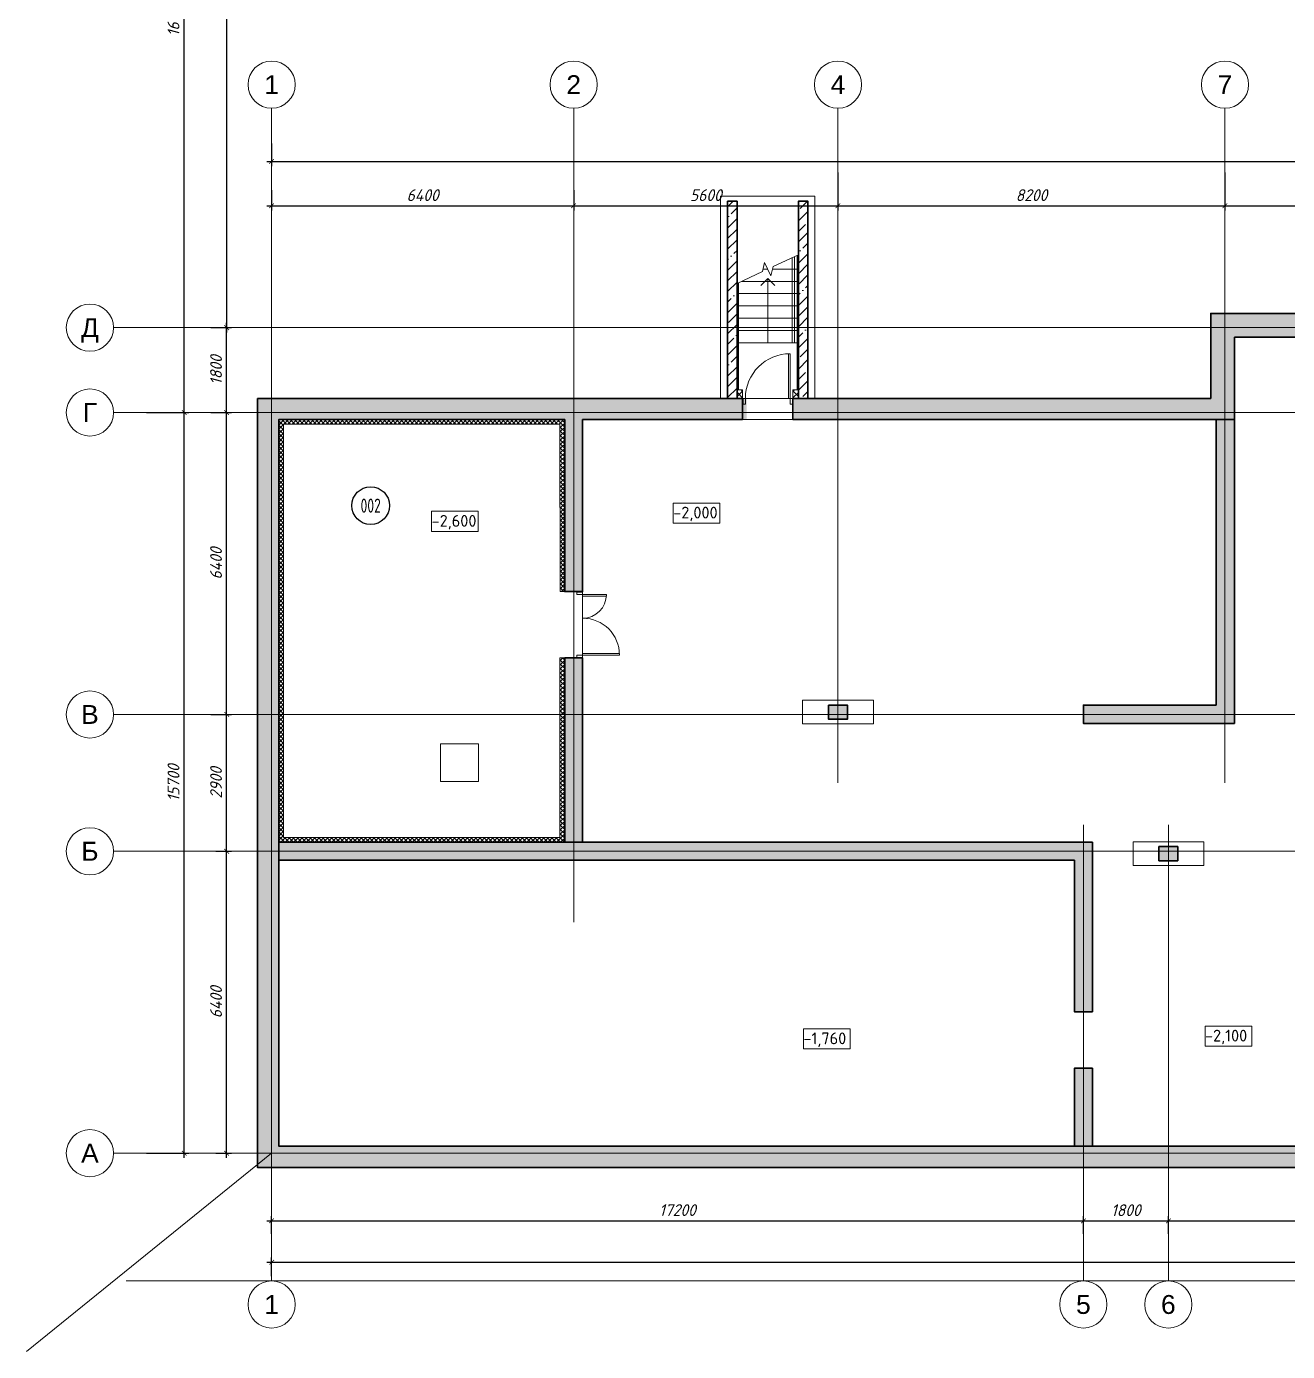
# Model space of a CAD drawing. Header units: millimetres. Extents: x 0 to 168960, y -92093 to 443706.
# Drawn here: x 0 to 26718, y 0 to 28086 of the extents above; entities that cross this region are included whole.
import ezdxf
from ezdxf.enums import TextEntityAlignment as Align

# ---------------------------------------------------------------- set-up
doc = ezdxf.new("R2010")
doc.units = ezdxf.units.MM
for name, pattern in [('АР$0$01 Штриховая _2 мм_', [3, 2, -1]), ('АР$0$HIDDEN', [0.375, 0.25, -0.125]), ('АР$0$осевая', [50.8, 31.75, -6.35, 6.35, -6.35])]:
    doc.linetypes.add(name, pattern=pattern)
for name, color, linetype, lineweight in [('_0', 7, 'Continuous', 15), ('АР$0$АР_Двери', 8, 'Continuous', 9), ('АР$0$АР_Номер помещения', 7, 'Continuous', 25), ('АР$0$Основная ГКЛ', 8, 'Continuous', 9)]:
    doc.layers.add(name, color=color, linetype=linetype, lineweight=lineweight)
doc.styles.add('АР$0$ISOCPEUR', font='isocpeur.ttf', dxfattribs={"height": 175})
doc.styles.add('АР$0$PDF ISOCPEUR', font='isocpeur.ttf')
doc.styles.add('АР$0$Standard', font='arial.ttf')
doc.styles.add('АР$0$Текст_М100', font='GOST_Common Italic.ttf', dxfattribs={"height": 250})
doc.dimstyles.new('АР$0$Размеры_М100', dxfattribs={"dimtxt": 250, "dimasz": 100, "dimexe": 100, "dimexo": 100, "dimgap": 100, "dimtad": 1, "dimrnd": 5, "dimtxsty": 'АР$0$Текст_М100', "dimblk": 'АР$0$_ArchTick', "dimcen": 250, "dimdle": 100, "dimadec": 0, "dimazin": 2, "dimtfac": 1, "dimtmove": 1, "dimatfit": 3, "dimfxl": 1, "dimarcsym": 0})

# ---------------------------------------------------------------- blocks, each defined once
blk = doc.blocks.new('*U600')
at = {"layer": 'АР$0$АР_Двери'}
for points in [[(-997, 0), (-1047, 0), (-1047, 120), (-997, 120)], [(-50, -947), (-85, -947), (-85, 0), (-50, 0)], [(-50, 0), (0, 0), (0, 120), (-50, 120)]]:
    blk.add_lwpolyline(points, close=True, dxfattribs=at)
blk.add_arc((-50, 0), 947, 180, 270, dxfattribs=at)
at = {"layer": 'АР$0$Основная ГКЛ', "linetype": 'АР$0$HIDDEN', "ltscale": 5}
for p, q in [((-1057, 120), (-1057, 0)), ((10, 0), (10, 120))]:
    blk.add_line(p, q, dxfattribs=at)
blk = doc.blocks.new('*U670')
at = {"layer": 'АР$0$АР_Номер помещения'}
blk.add_circle((-21029, 5308), 400, dxfattribs=at)
at = {"style": 'АР$0$ISOCPEUR', "width": 0.7, "flags": 1}
blk.add_attdef('КАТЕГОРИЯ', (-499, -2092), '', height=250, dxfattribs=at)
at = {"layer": 'АР$0$АР_Номер помещения', "style": 'АР$0$ISOCPEUR', "width": 0.7}
blk.add_attdef('НОМЕР_ПОМЕЩЕНИЯ', text='', height=300, dxfattribs=at).set_placement((-21029, 5308), align=Align.MIDDLE_CENTER)
blk = doc.blocks.new('АР$0$_ArchTick')
at = {"color": 0, "linetype": 'ByBlock', "const_width": 0.15}
blk.add_lwpolyline([(-0.5, -0.5), (0.5, 0.5)], dxfattribs=at)
blk = doc.blocks.new('*D669')
at = {"layer": '_0', "color": 0, "lineweight": -2, "ltscale": 100, "transparency": 16777216}
for p, q in [((5194, 2497), (5194, 2870)), ((22394, 2497), (22394, 2870)), ((5094, 2770), (22494, 2770))]:
    blk.add_line(p, q, dxfattribs=at)
at = {"layer": 'Defpoints', "color": 0, "ltscale": 100, "transparency": 16777216}
for p in [(22394, 2770), (5194, 2397), (22394, 2397)]:
    blk.add_point(p, dxfattribs=at)
at = {"layer": '_0', "color": 0, "lineweight": -2, "ltscale": 100, "transparency": 16777216, "xscale": 100, "yscale": 100, "zscale": 100, "rotation": 180}
blk.add_blockref('АР$0$_ArchTick', (5194, 2770), dxfattribs=at)
at = {"layer": '_0', "color": 0, "lineweight": -2, "ltscale": 100, "transparency": 16777216, "xscale": 100, "yscale": 100, "zscale": 100}
blk.add_blockref('АР$0$_ArchTick', (22394, 2770), dxfattribs=at)
at = {"layer": '_0', "color": 0, "ltscale": 100, "transparency": 16777216, "insert": (13794, 2997), "char_height": 250, "attachment_point": 5, "style": 'АР$0$Текст_М100'}
blk.add_mtext('17200', dxfattribs=at)
blk = doc.blocks.new('*D622')
at = {"layer": '_0', "color": 0, "lineweight": -2, "ltscale": 100, "transparency": 16777216}
for p, q in [((22394, 2497), (22394, 2870)), ((24194, 2497), (24194, 2870)), ((22294, 2770), (24294, 2770))]:
    blk.add_line(p, q, dxfattribs=at)
at = {"layer": 'Defpoints', "color": 0, "ltscale": 100, "transparency": 16777216}
for p in [(24194, 2770), (22394, 2397), (24194, 2397)]:
    blk.add_point(p, dxfattribs=at)
at = {"layer": '_0', "color": 0, "lineweight": -2, "ltscale": 100, "transparency": 16777216, "xscale": 100, "yscale": 100, "zscale": 100, "rotation": 180}
blk.add_blockref('АР$0$_ArchTick', (22394, 2770), dxfattribs=at)
at = {"layer": '_0', "color": 0, "lineweight": -2, "ltscale": 100, "transparency": 16777216, "xscale": 100, "yscale": 100, "zscale": 100}
blk.add_blockref('АР$0$_ArchTick', (24194, 2770), dxfattribs=at)
at = {"layer": '_0', "color": 0, "ltscale": 100, "transparency": 16777216, "insert": (23294, 2995), "char_height": 250, "attachment_point": 5, "style": 'АР$0$Текст_М100'}
blk.add_mtext('1800', dxfattribs=at)
blk = doc.blocks.new('*D623')
at = {"layer": '_0', "color": 0, "lineweight": -2, "ltscale": 100, "transparency": 16777216}
for p, q in [((24194, 2497), (24194, 2870)), ((30194, 2497), (30194, 2870)), ((24094, 2770), (30294, 2770))]:
    blk.add_line(p, q, dxfattribs=at)
at = {"layer": 'Defpoints', "color": 0, "ltscale": 100, "transparency": 16777216}
for p in [(30194, 2770), (24194, 2397), (30194, 2397)]:
    blk.add_point(p, dxfattribs=at)
at = {"layer": '_0', "color": 0, "lineweight": -2, "ltscale": 100, "transparency": 16777216, "xscale": 100, "yscale": 100, "zscale": 100, "rotation": 180}
blk.add_blockref('АР$0$_ArchTick', (24194, 2770), dxfattribs=at)
at = {"layer": '_0', "color": 0, "lineweight": -2, "ltscale": 100, "transparency": 16777216, "xscale": 100, "yscale": 100, "zscale": 100}
blk.add_blockref('АР$0$_ArchTick', (30194, 2770), dxfattribs=at)
at = {"layer": '_0', "color": 0, "ltscale": 100, "transparency": 16777216, "insert": (27194, 2995), "char_height": 250, "attachment_point": 5, "style": 'АР$0$Текст_М100'}
blk.add_mtext('6000', dxfattribs=at)
blk = doc.blocks.new('*D630')
at = {"layer": '_0', "color": 0, "lineweight": -2, "ltscale": 100, "transparency": 16777216}
for p, q in [((5194, 1597), (5194, 1993)), ((73194, 1597), (73194, 1993)), ((5094, 1893), (73294, 1893))]:
    blk.add_line(p, q, dxfattribs=at)
at = {"layer": 'Defpoints', "color": 0, "ltscale": 100, "transparency": 16777216}
for p in [(73194, 1893), (5194, 1497), (73194, 1497)]:
    blk.add_point(p, dxfattribs=at)
at = {"layer": '_0', "color": 0, "lineweight": -2, "ltscale": 100, "transparency": 16777216, "xscale": 100, "yscale": 100, "zscale": 100, "rotation": 180}
blk.add_blockref('АР$0$_ArchTick', (5194, 1893), dxfattribs=at)
at = {"layer": '_0', "color": 0, "lineweight": -2, "ltscale": 100, "transparency": 16777216, "xscale": 100, "yscale": 100, "zscale": 100}
blk.add_blockref('АР$0$_ArchTick', (73194, 1893), dxfattribs=at)
at = {"layer": '_0', "color": 0, "ltscale": 100, "transparency": 16777216, "insert": (39194, 2118), "char_height": 250, "attachment_point": 5, "style": 'АР$0$Текст_М100'}
blk.add_mtext('68000', dxfattribs=at)
blk = doc.blocks.new('*D631')
at = {"layer": '_0', "color": 0, "lineweight": -2, "ltscale": 100, "transparency": 16777216}
for p, q in [((3341, 4103), (3341, 20003)), ((2544, 19903), (3441, 19903)), ((2544, 4203), (3441, 4203))]:
    blk.add_line(p, q, dxfattribs=at)
at = {"layer": 'Defpoints', "color": 0, "ltscale": 100, "transparency": 16777216}
for p in [(2444, 19903), (3341, 19903), (2444, 4203)]:
    blk.add_point(p, dxfattribs=at)
at = {"layer": '_0', "color": 0, "lineweight": -2, "ltscale": 100, "transparency": 16777216, "xscale": 100, "yscale": 100, "zscale": 100}
for p, rotation in [((3341, 19903), 90), ((3341, 4203), 270)]:
    blk.add_blockref('АР$0$_ArchTick', p, dxfattribs=dict(at, rotation=rotation))
at = {"layer": '_0', "color": 0, "ltscale": 100, "transparency": 16777216, "insert": (3115, 12053), "char_height": 250, "attachment_point": 5, "rotation": 90, "style": 'АР$0$Текст_М100'}
blk.add_mtext('15700', dxfattribs=at)
blk = doc.blocks.new('*D632')
at = {"layer": '_0', "color": 0, "lineweight": -2, "ltscale": 100, "transparency": 16777216}
for p, q in [((4241, 4103), (4241, 10703)), ((4012, 10603), (4341, 10603)), ((4012, 4203), (4341, 4203))]:
    blk.add_line(p, q, dxfattribs=at)
at = {"layer": 'Defpoints', "color": 0, "ltscale": 100, "transparency": 16777216}
for p in [(3912, 10603), (4241, 10603), (3912, 4203)]:
    blk.add_point(p, dxfattribs=at)
at = {"layer": '_0', "color": 0, "lineweight": -2, "ltscale": 100, "transparency": 16777216, "xscale": 100, "yscale": 100, "zscale": 100}
for p, rotation in [((4241, 10603), 90), ((4241, 4203), 270)]:
    blk.add_blockref('АР$0$_ArchTick', p, dxfattribs=dict(at, rotation=rotation))
at = {"layer": '_0', "color": 0, "ltscale": 100, "transparency": 16777216, "insert": (4016, 7403), "char_height": 250, "attachment_point": 5, "rotation": 90, "style": 'АР$0$Текст_М100'}
blk.add_mtext('6400', dxfattribs=at)
blk = doc.blocks.new('*D633')
at = {"layer": '_0', "color": 0, "lineweight": -2, "ltscale": 100, "transparency": 16777216}
for p, q in [((3903, 13503), (4341, 13503)), ((4241, 10503), (4241, 13603)), ((4012, 10603), (4341, 10603))]:
    blk.add_line(p, q, dxfattribs=at)
at = {"layer": 'Defpoints', "color": 0, "ltscale": 100, "transparency": 16777216}
for p in [(3803, 13503), (4241, 13503), (3912, 10603)]:
    blk.add_point(p, dxfattribs=at)
at = {"layer": '_0', "color": 0, "lineweight": -2, "ltscale": 100, "transparency": 16777216, "xscale": 100, "yscale": 100, "zscale": 100}
for p, rotation in [((4241, 13503), 90), ((4241, 10603), 270)]:
    blk.add_blockref('АР$0$_ArchTick', p, dxfattribs=dict(at, rotation=rotation))
at = {"layer": '_0', "color": 0, "ltscale": 100, "transparency": 16777216, "insert": (4016, 12053), "char_height": 250, "attachment_point": 5, "rotation": 90, "style": 'АР$0$Текст_М100'}
blk.add_mtext('2900', dxfattribs=at)
blk = doc.blocks.new('*D634')
at = {"layer": '_0', "color": 0, "lineweight": -2, "ltscale": 100, "transparency": 16777216}
for p, q in [((4241, 13403), (4241, 20003)), ((3903, 19903), (4341, 19903)), ((3903, 13503), (4341, 13503))]:
    blk.add_line(p, q, dxfattribs=at)
at = {"layer": 'Defpoints', "color": 0, "ltscale": 100, "transparency": 16777216}
for p in [(3803, 19903), (4241, 19903), (3803, 13503)]:
    blk.add_point(p, dxfattribs=at)
at = {"layer": '_0', "color": 0, "lineweight": -2, "ltscale": 100, "transparency": 16777216, "xscale": 100, "yscale": 100, "zscale": 100}
for p, rotation in [((4241, 19903), 90), ((4241, 13503), 270)]:
    blk.add_blockref('АР$0$_ArchTick', p, dxfattribs=dict(at, rotation=rotation))
at = {"layer": '_0', "color": 0, "ltscale": 100, "transparency": 16777216, "insert": (4016, 16703), "char_height": 250, "attachment_point": 5, "rotation": 90, "style": 'АР$0$Текст_М100'}
blk.add_mtext('6400', dxfattribs=at)
blk = doc.blocks.new('*D635')
at = {"layer": '_0', "color": 0, "lineweight": -2, "ltscale": 100, "transparency": 16777216}
for p, q in [((3903, 21703), (4341, 21703)), ((4241, 19803), (4241, 21803)), ((3903, 19903), (4341, 19903))]:
    blk.add_line(p, q, dxfattribs=at)
at = {"layer": 'Defpoints', "color": 0, "ltscale": 100, "transparency": 16777216}
for p in [(3803, 21703), (4241, 21703), (3803, 19903)]:
    blk.add_point(p, dxfattribs=at)
at = {"layer": '_0', "color": 0, "lineweight": -2, "ltscale": 100, "transparency": 16777216, "xscale": 100, "yscale": 100, "zscale": 100}
for p, rotation in [((4241, 21703), 90), ((4241, 19903), 270)]:
    blk.add_blockref('АР$0$_ArchTick', p, dxfattribs=dict(at, rotation=rotation))
at = {"layer": '_0', "color": 0, "ltscale": 100, "transparency": 16777216, "insert": (4016, 20803), "char_height": 250, "attachment_point": 5, "rotation": 90, "style": 'АР$0$Текст_М100'}
blk.add_mtext('1800', dxfattribs=at)
blk = doc.blocks.new('*D639')
at = {"layer": '_0', "color": 0, "lineweight": -2, "ltscale": 100, "transparency": 16777216}
for p, q in [((2544, 36653), (3441, 36653)), ((3341, 19803), (3341, 36753)), ((2544, 19903), (3441, 19903))]:
    blk.add_line(p, q, dxfattribs=at)
at = {"layer": 'Defpoints', "color": 0, "ltscale": 100, "transparency": 16777216}
for p in [(2444, 36653), (3341, 36653), (2444, 19903)]:
    blk.add_point(p, dxfattribs=at)
at = {"layer": '_0', "color": 0, "lineweight": -2, "ltscale": 100, "transparency": 16777216, "xscale": 100, "yscale": 100, "zscale": 100}
for p, rotation in [((3341, 36653), 90), ((3341, 19903), 270)]:
    blk.add_blockref('АР$0$_ArchTick', p, dxfattribs=dict(at, rotation=rotation))
at = {"layer": '_0', "color": 0, "ltscale": 100, "transparency": 16777216, "insert": (3115, 28278), "char_height": 250, "attachment_point": 5, "rotation": 90, "style": 'АР$0$Текст_М100'}
blk.add_mtext('16750', dxfattribs=at)
blk = doc.blocks.new('*D641')
at = {"layer": '_0', "color": 0, "lineweight": -2, "ltscale": 100, "transparency": 16777216}
for p, q in [((3822, 36653), (4341, 36653)), ((4241, 36753), (4241, 21603)), ((3903, 21703), (4341, 21703))]:
    blk.add_line(p, q, dxfattribs=at)
at = {"layer": 'Defpoints', "color": 0, "ltscale": 100, "transparency": 16777216}
for p in [(3722, 36653), (3803, 21703), (4241, 21703)]:
    blk.add_point(p, dxfattribs=at)
at = {"layer": '_0', "color": 0, "lineweight": -2, "ltscale": 100, "transparency": 16777216, "xscale": 100, "yscale": 100, "zscale": 100}
for p, rotation in [((4241, 36653), 90), ((4241, 21703), 270)]:
    blk.add_blockref('АР$0$_ArchTick', p, dxfattribs=dict(at, rotation=rotation))
at = {"layer": '_0', "color": 0, "ltscale": 100, "transparency": 16777216, "insert": (4016, 29178), "char_height": 250, "attachment_point": 5, "rotation": 90, "style": 'АР$0$Текст_М100'}
blk.add_mtext('14950', dxfattribs=at)
blk = doc.blocks.new('*D652')
at = {"layer": '_0', "color": 0, "lineweight": -2, "ltscale": 100, "transparency": 16777216}
for p, q in [((5194, 25609), (5194, 25125)), ((73194, 25609), (73194, 25125)), ((5094, 25225), (73294, 25225))]:
    blk.add_line(p, q, dxfattribs=at)
at = {"layer": 'Defpoints', "color": 0, "ltscale": 100, "transparency": 16777216}
for p in [(5194, 25709), (73194, 25709), (73194, 25225)]:
    blk.add_point(p, dxfattribs=at)
at = {"layer": '_0', "color": 0, "lineweight": -2, "ltscale": 100, "transparency": 16777216, "xscale": 100, "yscale": 100, "zscale": 100, "rotation": 180}
blk.add_blockref('АР$0$_ArchTick', (5194, 25225), dxfattribs=at)
at = {"layer": '_0', "color": 0, "lineweight": -2, "ltscale": 100, "transparency": 16777216, "xscale": 100, "yscale": 100, "zscale": 100}
blk.add_blockref('АР$0$_ArchTick', (73194, 25225), dxfattribs=at)
at = {"layer": '_0', "color": 0, "ltscale": 100, "transparency": 16777216, "insert": (39194, 25450), "char_height": 250, "attachment_point": 5, "style": 'АР$0$Текст_М100'}
blk.add_mtext('68000', dxfattribs=at)
blk = doc.blocks.new('*D653')
at = {"layer": '_0', "color": 0, "lineweight": -2, "ltscale": 100, "transparency": 16777216}
for p, q in [((5194, 24616), (5194, 24186)), ((11594, 24616), (11594, 24186)), ((5094, 24286), (11694, 24286))]:
    blk.add_line(p, q, dxfattribs=at)
at = {"layer": 'Defpoints', "color": 0, "ltscale": 100, "transparency": 16777216}
for p in [(5194, 24716), (11594, 24716), (11594, 24286)]:
    blk.add_point(p, dxfattribs=at)
at = {"layer": '_0', "color": 0, "lineweight": -2, "ltscale": 100, "transparency": 16777216, "xscale": 100, "yscale": 100, "zscale": 100, "rotation": 180}
blk.add_blockref('АР$0$_ArchTick', (5194, 24286), dxfattribs=at)
at = {"layer": '_0', "color": 0, "lineweight": -2, "ltscale": 100, "transparency": 16777216, "xscale": 100, "yscale": 100, "zscale": 100}
blk.add_blockref('АР$0$_ArchTick', (11594, 24286), dxfattribs=at)
at = {"layer": '_0', "color": 0, "ltscale": 100, "transparency": 16777216, "insert": (8394, 24511), "char_height": 250, "attachment_point": 5, "style": 'АР$0$Текст_М100'}
blk.add_mtext('6400', dxfattribs=at)
blk = doc.blocks.new('*D654')
at = {"layer": '_0', "color": 0, "lineweight": -2, "ltscale": 100, "transparency": 16777216}
for p, q in [((17194, 24993), (17194, 24186)), ((11594, 24616), (11594, 24186)), ((11494, 24286), (17294, 24286))]:
    blk.add_line(p, q, dxfattribs=at)
at = {"layer": 'Defpoints', "color": 0, "ltscale": 100, "transparency": 16777216}
for p in [(17194, 25093), (11594, 24716), (17194, 24286)]:
    blk.add_point(p, dxfattribs=at)
at = {"layer": '_0', "color": 0, "lineweight": -2, "ltscale": 100, "transparency": 16777216, "xscale": 100, "yscale": 100, "zscale": 100, "rotation": 180}
blk.add_blockref('АР$0$_ArchTick', (11594, 24286), dxfattribs=at)
at = {"layer": '_0', "color": 0, "lineweight": -2, "ltscale": 100, "transparency": 16777216, "xscale": 100, "yscale": 100, "zscale": 100}
blk.add_blockref('АР$0$_ArchTick', (17194, 24286), dxfattribs=at)
at = {"layer": '_0', "color": 0, "ltscale": 100, "transparency": 16777216, "insert": (14394, 24511), "char_height": 250, "attachment_point": 5, "style": 'АР$0$Текст_М100'}
blk.add_mtext('5600', dxfattribs=at)
blk = doc.blocks.new('*D655')
at = {"layer": '_0', "color": 0, "lineweight": -2, "ltscale": 100, "transparency": 16777216}
for p, q in [((17194, 24993), (17194, 24186)), ((25394, 24993), (25394, 24186)), ((17094, 24286), (25494, 24286))]:
    blk.add_line(p, q, dxfattribs=at)
at = {"layer": 'Defpoints', "color": 0, "ltscale": 100, "transparency": 16777216}
for p in [(17194, 25093), (25394, 25093), (25394, 24286)]:
    blk.add_point(p, dxfattribs=at)
at = {"layer": '_0', "color": 0, "lineweight": -2, "ltscale": 100, "transparency": 16777216, "xscale": 100, "yscale": 100, "zscale": 100, "rotation": 180}
blk.add_blockref('АР$0$_ArchTick', (17194, 24286), dxfattribs=at)
at = {"layer": '_0', "color": 0, "lineweight": -2, "ltscale": 100, "transparency": 16777216, "xscale": 100, "yscale": 100, "zscale": 100}
blk.add_blockref('АР$0$_ArchTick', (25394, 24286), dxfattribs=at)
at = {"layer": '_0', "color": 0, "ltscale": 100, "transparency": 16777216, "insert": (21294, 24511), "char_height": 250, "attachment_point": 5, "style": 'АР$0$Текст_М100'}
blk.add_mtext('8200', dxfattribs=at)
blk = doc.blocks.new('*D656')
at = {"layer": '_0', "color": 0, "lineweight": -2, "ltscale": 100, "transparency": 16777216}
for p, q in [((25394, 24993), (25394, 24186)), ((29394, 24993), (29394, 24186)), ((25294, 24286), (29494, 24286))]:
    blk.add_line(p, q, dxfattribs=at)
at = {"layer": 'Defpoints', "color": 0, "ltscale": 100, "transparency": 16777216}
for p in [(25394, 25093), (29394, 25093), (29394, 24286)]:
    blk.add_point(p, dxfattribs=at)
at = {"layer": '_0', "color": 0, "lineweight": -2, "ltscale": 100, "transparency": 16777216, "xscale": 100, "yscale": 100, "zscale": 100, "rotation": 180}
blk.add_blockref('АР$0$_ArchTick', (25394, 24286), dxfattribs=at)
at = {"layer": '_0', "color": 0, "lineweight": -2, "ltscale": 100, "transparency": 16777216, "xscale": 100, "yscale": 100, "zscale": 100}
blk.add_blockref('АР$0$_ArchTick', (29394, 24286), dxfattribs=at)
at = {"layer": '_0', "color": 0, "ltscale": 100, "transparency": 16777216, "insert": (27394, 24511), "char_height": 250, "attachment_point": 5, "style": 'АР$0$Текст_М100'}
blk.add_mtext('4000', dxfattribs=at)
blk = doc.blocks.new('*U621')
at = {"layer": 'АР$0$АР_Двери'}
for points in [[(50, 0), (0, 0), (0, 120), (50, 120)], [(50, -504), (85, -504), (85, 0), (50, 0)], [(1334, -780), (1299, -780), (1299, 0), (1334, 0)], [(1334, 0), (1384, 0), (1384, 120), (1334, 120)]]:
    blk.add_lwpolyline(points, close=True, dxfattribs=at)
for centre, radius, start, end in [((50, 0), 504, 270, 0), ((1334, 0), 780, 180, 270)]:
    blk.add_arc(centre, radius, start, end, dxfattribs=at)
at = {"layer": 'АР$0$Основная ГКЛ', "ltscale": 5}
for p, q in [((-10, 0), (-10, 120)), ((1394, 0), (1394, 120))]:
    blk.add_line(p, q, dxfattribs=at)

msp = doc.modelspace()

# ---------------------------------------------------------------- hatches: boundary and pattern name
at = {"layer": '_0'}
h = msp.add_hatch(dxfattribs=at)
h.set_pattern_fill('ANSI35', color=256, scale=50)
h.set_pattern_definition([(45, (0, 88380.8), (-224.5064, 224.5064), []), (45, (224.5, 88380.8), (-224.5064, 224.5064), [396.875, -79.375, 0, -79.375])])
h.paths.add_polyline_path([(5193.71, 20203.426), (4893.71, 20203.426), (4893.71, 19903.426), (4893.71, 4703.426), (4893.71, 4203.426), (5193.71, 4203.426)])
h.paths.add_polyline_path([(5193.71, 4203.426), (4893.71, 4203.426), (4893.71, 3903.426), (5193.71, 3903.426)])
h.paths.add_polyline_path([(73493.71, 4203.426), (5193.71, 4203.426), (5193.71, 3903.426), (73493.71, 3903.426)])
h.paths.add_polyline_path([(22583.71, 6003.426), (22203.71, 6003.426), (22203.71, 4353.426), (22583.71, 4353.426)], flags=17)
h.paths.add_polyline_path([(22583.71, 10793.426), (22393.71, 10793.426), (5343.71, 10793.426), (5343.71, 10413.426), (22203.71, 10413.426), (22203.71, 7203.426), (22583.71, 7203.426)], flags=17)
h.paths.add_polyline_path([(11783.71, 14703.426), (11403.71, 14703.426), (11403.71, 10793.426), (11783.71, 10793.426)], flags=17)
h.paths.add_polyline_path([(56183.71, 6003.426), (55803.71, 6003.426), (55803.71, 4353.426), (56183.71, 4353.426)], flags=17)
h.paths.add_polyline_path([(56183.71, 10413.426), (57066.662, 10413.426), (57066.662, 10793.426), (55993.71, 10793.426), (55803.71, 10793.426), (55803.71, 10413.426), (55803.71, 6963.426), (56183.71, 6963.426)], flags=17)
h.paths.add_polyline_path([(71793.71, 10793.426), (58133.662, 10793.426), (58133.662, 10743.426), (58133.662, 10623.426), (58133.662, 10413.426), (71793.71, 10413.426)], flags=17)
h.paths.add_polyline_path([(66983.71, 14703.426), (66603.71, 14703.426), (66603.71, 10793.426), (66983.71, 10793.426)], flags=17)
h.paths.add_polyline_path([(73043.71, 10793.426), (72593.71, 10793.426), (72593.71, 10413.426), (73043.71, 10413.426)], flags=17)
h.paths.add_polyline_path([(66983.71, 19753.426), (66603.71, 19753.426), (66603.71, 16103.426), (66983.71, 16103.426)], flags=17)
h.paths.add_polyline_path([(70623.71, 20203.426), (69053.71, 20203.426), (53293.71, 20203.426), (53293.71, 22003.426), (52993.71, 22003.426), (48693.71, 22003.426), (48693.71, 20203.426), (42953.71, 20203.426), (42953.71, 23363.426), (42953.71, 23613.426), (42953.71, 24713.426), (42953.71, 24963.426), (41103.71, 24963.426), (40743.71, 24963.426), (40743.71, 23363.426), (41592.343, 23363.426), (41592.343, 23613.426), (41353.71, 23613.426), (41353.71, 24713.426), (42703.71, 24713.426), (42703.71, 23613.426), (42406.677, 23613.426), (42406.677, 23363.426), (42703.71, 23363.426), (42703.71, 20203.426), (42455.582, 20203.426), (42455.582, 19753.426), (48807.015, 19753.426), (49193.71, 19753.426), (49193.71, 21503.426), (52793.71, 21503.426), (52793.71, 19753.426), (53183.71, 19753.426), (70623.71, 19753.426)])
h.paths.add_polyline_path([(55993.71, 13703.426), (53183.71, 13703.426), (53183.71, 19753.426), (52793.71, 19753.426), (52793.71, 13503.426), (52793.71, 13313.426), (53183.71, 13313.426), (55993.71, 13313.426)], flags=17)
h.paths.add_polyline_path([(49193.71, 13693.426), (49193.71, 14093.426), (48807.015, 14093.426), (48807.015, 13693.426), (29583.71, 13693.426), (29583.71, 19753.426), (29193.71, 19753.426), (29193.71, 13313.426), (49193.71, 13313.426), (49193.71, 13543.426)], flags=17)
h.paths.add_polyline_path([(49193.71, 19753.426), (48807.015, 19753.426), (48807.015, 15497.592), (49193.71, 15497.592)], flags=17)
h.paths.add_polyline_path([(41435.582, 20203.426), (40743.71, 20203.426), (40743.71, 36353.426), (42743.71, 36353.426), (42743.71, 36653.426), (42743.71, 40053.426), (50435.161, 40053.426), (58693.231, 40053.426), (58693.231, 40503.426), (57623.426, 40503.426), (50435.161, 40503.426), (42443.71, 40503.426), (42253.71, 40503.426), (42193.71, 40503.426), (42193.71, 36803.426), (40133.71, 36803.426), (40133.71, 36353.426), (40408.71, 36353.426), (40408.71, 20203.426), (37643.71, 20203.426), (29693.71, 20203.426), (29693.71, 22003.426), (29393.71, 22003.426), (25093.71, 22003.426), (25093.71, 21703.426), (25093.71, 20203.426), (16358.71, 20203.426), (16358.71, 20193.426), (16258.71, 20193.426), (16258.71, 19753.426), (25593.71, 19753.426), (25593.71, 21503.426), (29193.71, 21503.426), (29193.71, 19753.426), (41435.582, 19753.426)])
h.paths.add_polyline_path([(25593.71, 19753.426), (25203.71, 19753.426), (25203.71, 13703.426), (22393.71, 13703.426), (22393.71, 13313.426), (25203.71, 13313.426), (25393.71, 13313.426), (25593.71, 13313.426), (25593.71, 13503.426)], flags=17)
h.paths.add_polyline_path([(17393.71, 13703.426), (16993.71, 13703.426), (16993.71, 13403.426), (17393.71, 13403.426)], flags=17)
h.paths.add_polyline_path([(24393.71, 10703.429), (23993.71, 10703.429), (23993.71, 10403.429), (24393.71, 10403.429)], flags=17)
h.paths.add_polyline_path([(30393.71, 10703.429), (29993.71, 10703.429), (29993.71, 10403.429), (30393.71, 10403.429)], flags=17)
h.paths.add_polyline_path([(36393.71, 10703.429), (35993.71, 10703.429), (35993.71, 10403.429), (36393.71, 10403.429)], flags=17)
h.paths.add_polyline_path([(42393.71, 10703.429), (41993.71, 10703.429), (41993.71, 10403.429), (42393.71, 10403.429)], flags=17)
h.paths.add_polyline_path([(48393.71, 10703.429), (47993.71, 10703.429), (47993.71, 10403.429), (48393.71, 10403.429)], flags=17)
h.paths.add_polyline_path([(54393.71, 10703.429), (53993.71, 10703.429), (53993.71, 10403.429), (54393.71, 10403.429)], flags=17)
h.paths.add_polyline_path([(61393.71, 13703.426), (60993.71, 13703.426), (60993.71, 13403.426), (61393.71, 13403.426)], flags=17)
h.paths.add_polyline_path([(37978.71, 36353.426), (38253.71, 36353.426), (38253.71, 36803.426), (36193.71, 36803.426), (36193.71, 40353.426), (36193.71, 40503.426), (31403.71, 40503.426), (31403.71, 40053.426), (31753.71, 40053.426), (35643.71, 40053.426), (35643.71, 36353.426), (35943.71, 36353.426), (37643.71, 36353.426), (37643.71, 20203.426), (37978.71, 20203.426)], flags=17)
h.paths.add_polyline_path([(31403.71, 40503.426), (17458.71, 40503.426), (17458.71, 40053.426), (17458.838, 40053.426), (17808.71, 40053.426), (31403.71, 40053.426)], flags=16)
h.paths.add_polyline_path([(36133.71, 43753.426), (35753.71, 43753.426), (35753.71, 40503.426), (36133.71, 40503.426)], flags=17)
h.paths.add_polyline_path([(36133.71, 47953.426), (35753.71, 47953.426), (35753.71, 45353.426), (36133.71, 45353.426)], flags=17)
h.paths.add_polyline_path([(30493.71, 46403.426), (30093.71, 46403.426), (30093.71, 46103.426), (30493.71, 46103.426)], flags=17)
h.paths.add_polyline_path([(18493.71, 46403.426), (18093.71, 46403.426), (18093.71, 46103.426), (18493.71, 46103.426)], flags=17)
h.paths.add_polyline_path([(16391.881, 40503.426), (13463.71, 40503.426), (12343.71, 40503.426), (12343.71, 41355.907), (11893.71, 41355.907), (11893.71, 40721.238), (11893.71, 40571.238), (11893.71, 40053.426), (12193.71, 40053.426), (16391.881, 40053.426)])
h.paths.add_polyline_path([(36133.71, 52003.426), (35753.71, 52003.426), (35753.71, 48753.426), (36133.71, 48753.426)], flags=17)
h.paths.add_polyline_path([(42633.71, 52003.426), (42253.71, 52003.426), (42253.71, 48753.426), (42253.71, 45045.985), (42633.71, 45045.985)], flags=17)
h.paths.add_polyline_path([(42633.71, 44045.985), (42443.71, 44045.985), (42253.71, 44045.985), (42253.71, 40795.985), (42253.71, 40503.426), (42443.71, 40503.426), (42633.71, 40503.426)], flags=17)
h.paths.add_polyline_path([(60293.71, 52003.426), (59893.71, 52003.426), (59893.71, 46403.426), (60293.71, 46403.426)], flags=17)
h.paths.add_polyline_path([(60293.71, 46403.426), (59893.71, 46403.426), (59893.71, 46103.426), (60293.71, 46103.426)], flags=17)
h.paths.add_polyline_path([(60293.71, 46103.426), (59893.71, 46103.426), (59893.71, 46053.426), (60293.71, 46053.426)], flags=17)
h.paths.add_polyline_path([(60293.71, 44273.426), (59893.71, 44273.426), (59893.71, 42073.426), (60293.71, 42073.426)], flags=17)
h.paths.add_polyline_path([(62000.231, 40503.426), (59760.231, 40503.426), (59760.231, 40053.426), (62000.231, 40053.426), (62000.231, 40102.684)])
h.paths.add_polyline_path([(63573.71, 40763.426), (63193.71, 40763.426), (63193.71, 40503.426), (63573.71, 40503.426)], flags=17)
h.paths.add_polyline_path([(63573.71, 44673.854), (63193.71, 44673.854), (63193.71, 41683.426), (63573.71, 41683.426)], flags=17)
h.paths.add_polyline_path([(31404.479, 52003.426), (31404.479, 52453.426), (11893.71, 52453.426), (11893.71, 52153.426), (11893.71, 41895.907), (12343.71, 41895.907), (12343.71, 52003.426)])
h.paths.add_polyline_path([(31404.479, 52453.426), (31404.479, 52003.426), (66043.71, 52003.426), (66043.71, 50094.322), (66043.71, 46443.426), (63193.71, 46443.426), (63193.71, 45740.426), (63573.71, 45740.426), (63573.71, 46063.426), (66043.71, 46063.426), (66043.71, 40503.426), (65003.71, 40503.426), (64623.71, 40503.426), (63573.71, 40503.426), (63067.231, 40503.426), (63067.231, 40053.426), (66493.71, 40053.426), (66493.71, 48094.786), (66493.71, 52453.426)])
h.paths.add_polyline_path([(73043.71, 14698.434), (73493.71, 14698.434), (73493.71, 20203.426), (73193.71, 20203.426), (70623.71, 20203.426), (70623.71, 19753.426), (73043.71, 19753.426)])
h.paths.add_polyline_path([(73493.71, 14698.434), (73043.71, 14698.434), (73043.71, 4353.426), (5343.71, 4353.426), (5343.71, 10913.426), (5343.71, 11293.426), (5343.71, 19753.426), (11403.71, 19753.426), (11403.71, 16107.295), (11783.71, 16107.295), (11783.71, 19753.426), (15258.71, 19753.426), (15258.71, 20193.426), (15158.71, 20193.426), (5193.71, 20203.133), (5193.71, 4203.426), (73493.71, 4203.426)])
h = msp.add_hatch(dxfattribs=at)
h.set_pattern_fill('ANSI35', color=256, scale=50)
h.set_pattern_definition([(45, (-52.93, 88380.8), (-224.5064, 224.5064), []), (45, (171.58, 88380.8), (-224.5064, 224.5064), [396.875, -79.375, 0, -79.375])])
h.paths.add_polyline_path([(15056.281, 24383.426), (14856.281, 24383.426), (14856.281, 21703.426), (15056.281, 21703.426)])
h.paths.add_polyline_path([(16556.281, 24383.426), (16356.281, 24383.426), (16356.281, 21703.426), (16556.281, 21703.426)])
h.paths.add_polyline_path([(16556.281, 21703.426), (16356.281, 21703.426), (16356.281, 20203.426), (16556.281, 20203.426)])
h.paths.add_polyline_path([(15056.281, 21703.426), (14856.281, 21703.426), (14856.281, 20203.426), (15056.281, 20203.426), (15056.281, 20383.426)])
at = {"layer": '_0', "ltscale": 0.1}
h = msp.add_hatch(dxfattribs=at)
h.set_pattern_fill('ANSI37', color=256, scale=30)
h.set_pattern_definition([(45, (-52.93, 88380.8), (-67.35192, 67.35192), []), (135, (-52.93, 88380.8), (-67.35192, -67.35192), [])])
h.paths.add_polyline_path([(15172.705, 20383.426), (15056.281, 20383.426), (15056.281, 20203.426), (15172.705, 20203.426)])
h.paths.add_polyline_path([(16356.188, 20383.426), (16239.764, 20383.426), (16239.764, 20203.426), (16356.188, 20203.426)])
at = {"layer": '_0'}
h = msp.add_hatch(dxfattribs=at)
h.set_pattern_fill('ANSI37', color=256, scale=20)
h.set_pattern_definition([(45, (0, 88380.8), (-44.90128, 44.90128), []), (135, (0, 88380.8), (-44.90128, -44.90128), [])])
h.paths.add_polyline_path([(11403.71, 19753.426), (5343.71, 19753.426), (5343.71, 13503.426), (5443.71, 13503.426), (5443.71, 19653.426), (11303.71, 19653.426), (11304.33, 16107.295), (11404.33, 16107.295)])
h.paths.add_polyline_path([(5443.71, 13503.426), (5343.71, 13503.426), (5343.71, 11293.426), (5343.71, 10913.426), (5343.71, 10793.426), (11403.71, 10793.426), (11403.71, 13503.426), (11303.71, 13503.426), (11303.71, 10893.426), (5443.71, 10893.426)])
h.paths.add_polyline_path([(11403.71, 14703.426), (11303.71, 14703.426), (11303.71, 13503.426), (11403.71, 13503.426)], flags=17)

# ---------------------------------------------------------------- linework, layer by layer
at = {"layer": '_0', "linetype": 'АР$0$осевая', "ltscale": 0.3}
for p, q in [((5193.71, 1496.654), (5193.71, 26353.426)), ((11593.71, 9103.426), (11593.71, 26353.426)), ((17193.71, 12053.426), (17193.71, 26353.426)), ((25393.71, 12053.426), (25393.71, 26353.426)), ((1843.71, 21703.426), (74501.818, 21703.426)), ((1843.71, 19903.426), (74501.818, 19903.426)), ((1843.71, 13503.426), (74501.818, 13503.426)), ((22393.71, 1496.654), (22393.71, 11160.564)), ((24193.71, 1496.654), (24193.71, 11160.564)), ((1843.71, 10603.426), (74501.818, 10603.426)), ((1843.71, 4203.426), (74501.818, 4203.426))]:
    msp.add_line(p, q, dxfattribs=at)
at = {"layer": '_0'}
for p, q in [((15640.247, 23085.036), (15592.992, 22890.598)), ((15772.315, 22801.815), (15640.247, 23085.036)), ((16356.281, 23246.526), (15819.569, 22996.253)), ((15592.992, 22890.598), (15056.281, 22640.326)), ((15605.831, 22943.426), (15706.281, 22943.426)), ((15819.569, 22996.253), (15772.315, 22801.815)), ((15806.731, 22943.426), (16326.188, 22943.426)), ((15148.709, 22683.426), (16326.188, 22683.426)), ((15706.281, 22743.426), (15556.281, 22593.426)), ((15706.281, 21383.426), (15706.281, 22743.426)), ((15706.281, 22743.426), (15856.281, 22593.426)), ((15086.281, 22423.426), (16326.188, 22423.426)), ((15086.281, 22163.426), (16326.188, 22163.426)), ((15086.281, 21903.426), (16326.188, 21903.426)), ((15086.281, 21643.426), (16326.188, 21643.426)), ((15086.281, 21383.426), (16326.188, 21383.426)), ((16258.71, 19753.426), (14958.71, 19753.426))]:
    msp.add_line(p, q, dxfattribs=at)
at = {"layer": '_0', "lineweight": 35}
for p, q in [((15172.781, 19753.426), (15172.781, 20203.426)), ((16239.781, 20203.426), (16239.781, 19753.426))]:
    msp.add_line(p, q, dxfattribs=at)
at = {"layer": '_0', "linetype": 'АР$0$01 Штриховая _2 мм_'}
msp.add_lwpolyline([(14706.281, 24486.412), (16706.281, 24486.555), (16706.281, 20203.569), (14706.281, 20203.426)], close=True, dxfattribs=at)
at = {"layer": '_0', "lineweight": 35}
for points in [[(15056.281, 20203.426), (14856.281, 20203.426), (14856.281, 24383.426), (15056.281, 24383.426)], [(16356.281, 20203.426), (16556.281, 20203.426), (16556.281, 24383.426), (16356.281, 24383.426)], [(16993.71, 13703.426), (17393.71, 13703.426), (17393.71, 13403.426), (16993.71, 13403.426)], [(23993.71, 10703.429), (24393.71, 10703.429), (24393.71, 10403.429), (23993.71, 10403.429)]]:
    msp.add_lwpolyline(points, close=True, dxfattribs=at)
at = {"layer": '_0'}
for points in [[(16226.188, 23185.863), (16226.188, 21383.426)], [(16276.188, 21383.426), (16276.188, 23209.178)], [(16356.188, 20383.426), (16326.188, 20383.426), (16326.188, 23232.493)], [(15056.281, 20383.426), (15086.281, 20383.426), (15086.281, 22654.315)], [(11404.33, 16107.295), (11304.33, 16107.295), (11303.71, 19653.426), (5443.71, 19653.426), (5443.71, 10893.426), (11303.71, 10893.426), (11303.71, 14703.426), (11403.71, 14703.426)], [(11783.71, 16094.145), (11783.71, 14703.426)], [(8774.942, 12079.296), (9574.942, 12079.296), (9574.942, 12879.296), (8774.942, 12879.296), (8774.942, 12079.296)], [(0, 0), (5193.71, 4203.426)], [(2115.094, 1496.654), (80831.814, 1496.654)]]:
    msp.add_lwpolyline(points, dxfattribs=at)
at = {"layer": '_0', "lineweight": 35}
for points in [[(16239.781, 20203.426), (25093.71, 20203.426), (25093.71, 22003.426), (29693.71, 22003.426), (29693.71, 20203.426), (40408.71, 20203.426)], [(25593.71, 21503.426), (25593.71, 13313.426), (22393.71, 13313.426), (22393.71, 13703.426), (25203.71, 13703.426), (25203.71, 19753.426)], [(25593.71, 21503.426), (29193.71, 21503.426)], [(4893.71, 20203.426), (15172.781, 20203.426)], [(73493.71, 20203.426), (73493.71, 3903.426), (4893.71, 3903.426), (4893.71, 20203.426)], [(73043.71, 19753.426), (73043.71, 4353.426), (5343.71, 4353.426), (5343.71, 19753.426), (11403.71, 19753.426), (11403.71, 16107.295), (11783.71, 16107.295), (11783.71, 19753.426), (15172.781, 19753.426)], [(16239.781, 19753.426), (25593.71, 19753.426)], [(11403.71, 10793.426), (11403.71, 14703.426), (11783.71, 14703.426), (11783.71, 10793.426)], [(5343.71, 10413.426), (22203.71, 10413.426), (22203.71, 7203.426), (22583.71, 7203.426), (22583.71, 10793.426), (5343.71, 10793.426)], [(22203.71, 4353.426), (22203.71, 6003.426), (22583.71, 6003.426), (22583.71, 4353.426)]]:
    msp.add_lwpolyline(points, dxfattribs=at)
at = {"layer": '_0', "ltscale": 0.1}
for points in [[(15056.281, 20203.426), (15172.705, 20203.426), (15172.705, 20383.426), (15056.281, 20383.426)], [(16239.764, 20203.426), (16356.188, 20203.426), (16356.188, 20383.426), (16239.764, 20383.426)]]:
    msp.add_lwpolyline(points, close=True, dxfattribs=at)
at = {"layer": '_0'}
for points in [[(13703.753, 17984.873), (14693.753, 17984.873), (14693.753, 17557.105), (13703.753, 17557.105)], [(8583.443, 17809.177), (9573.443, 17809.177), (9573.443, 17381.408), (8583.443, 17381.408)], [(17945.488, 13803.426), (16445.488, 13803.426), (16445.488, 13303.426), (17945.488, 13303.426)], [(24945.488, 10803.429), (23445.488, 10803.429), (23445.488, 10303.429), (24945.488, 10303.429)], [(16461.395, 6840.062), (17451.395, 6840.062), (17451.395, 6412.293), (16461.395, 6412.293)], [(24971.385, 6898.076), (25961.385, 6898.076), (25961.385, 6470.307), (24971.385, 6470.307)]]:
    msp.add_lwpolyline(points, close=True, dxfattribs=at)
at = {"layer": '_0', "ltscale": 100}
for centre in [(5193.71, 26853.426), (11593.71, 26853.426), (17193.71, 26853.426), (25393.71, 26853.426), (1343.71, 21703.426), (1343.71, 19903.426), (1343.71, 13503.426), (1343.71, 10603.426), (1343.71, 4203.426), (5193.71, 996.654), (22393.71, 996.654), (24193.71, 996.654)]:
    msp.add_circle(centre, 500, dxfattribs=at)

# ---------------------------------------------------------------- block references
at = {"layer": '_0', "linetype": 'Continuous', "ltscale": 2, "xscale": -1, "rotation": 180}
msp.add_blockref('*U600', (16229.764, 20203.426), dxfattribs=at)
at = {"layer": '_0'}
ref = msp.add_blockref('*U670', (28321.282, 12621.42), dxfattribs=at)
ref.add_attrib('НОМЕР_ПОМЕЩЕНИЯ', '002', dxfattribs={"layer": 'АР$0$АР_Номер помещения', "height": 300, "style": 'АР$0$ISOCPEUR', "width": 0.7}).set_placement((7292.774, 17929.373), align=Align.MIDDLE_CENTER)
at = {"layer": '_0', "linetype": 'ByBlock', "xscale": -1, "rotation": 90}
msp.add_blockref('*U621', (11783.71, 16097.295), dxfattribs=at)

# ---------------------------------------------------------------- texts
at = {"layer": '_0', "ltscale": 100, "style": 'АР$0$Standard'}
for s, p in [('1', (5193.71, 26853.426)), ('2', (11593.71, 26853.426)), ('4', (17193.71, 26853.426)), ('7', (25393.71, 26853.426)), ('Д', (1343.71, 21703.426)), ('Г', (1343.71, 19903.426)), ('В', (1343.71, 13503.426)), ('Б', (1343.71, 10603.426)), ('А', (1343.71, 4203.426)), ('1', (5193.71, 996.654)), ('5', (22393.71, 996.654)), ('6', (24193.71, 996.654))]:
    msp.add_text(s, height=400, dxfattribs=at).set_placement(p, align=Align.MIDDLE_CENTER)
at = {"layer": '_0', "style": 'АР$0$PDF ISOCPEUR'}
for s, p in [('-2,600', (8583.443, 17481.874)), ('-2,000', (13703.753, 17657.57)), ('-1,760', (16461.395, 6512.758)), ('-2,100', (24971.385, 6570.772))]:
    msp.add_text(s, height=250, dxfattribs=at).set_placement(p)

# ---------------------------------------------------------------- dimensions: what is measured, and where the dimension line sits
at = {"layer": '_0', "ltscale": 100}
for base, p1, p2, picture, middle in [((3341.377, 36653.426), (2443.71, 19903.426), (2443.71, 36653.426), '*D639', (3114.767, 28278.426)), ((4241.381, 21703.426), (3721.674, 36653.426), (3803.335, 21703.426), '*D641', (4016.381, 29178.426)), ((4241.381, 21703.426), (3803.335, 19903.426), (3803.335, 21703.426), '*D635', (4016.381, 20803.426)), ((3341.377, 19903.426), (2443.71, 4203.426), (2443.71, 19903.426), '*D631', (3114.767, 12053.426)), ((4241.381, 19903.426), (3803.335, 13503.426), (3803.335, 19903.426), '*D634', (4016.381, 16703.426)), ((4241.381, 13503.426), (3912.031, 10603.426), (3803.335, 13503.426), '*D633', (4016.381, 12053.426)), ((4241.381, 10603.426), (3912.031, 4203.426), (3912.031, 10603.426), '*D632', (4016.381, 7403.426))]:
    dim = msp.add_linear_dim(base=base, p1=p1, p2=p2, angle=90, dimstyle='АР$0$Размеры_М100', dxfattribs=at)
    dim.commit()
    dim.dimension.update_dxf_attribs({"geometry": picture, "text_midpoint": middle})
for base, p1, p2, picture, middle in [((73193.71, 25225.272), (5193.71, 25708.563), (73193.71, 25708.563), '*D652', (39193.71, 25450.272)), ((17193.71, 24285.703), (11593.71, 24715.559), (17193.71, 25093.137), '*D654', (14393.71, 24510.703)), ((25393.71, 24285.703), (17193.71, 25093.137), (25393.71, 25093.137), '*D655', (21293.71, 24510.703)), ((29393.71, 24285.703), (25393.71, 25093.137), (29393.71, 25093.137), '*D656', (27393.71, 24510.703)), ((11593.71, 24285.703), (5193.71, 24715.559), (11593.71, 24715.559), '*D653', (8393.71, 24510.703)), ((22393.71, 2770.424), (5193.71, 2396.654), (22393.71, 2396.654), '*D669', (13793.71, 2997.034)), ((24193.71, 2770.424), (22393.71, 2396.654), (24193.71, 2396.654), '*D622', (23293.71, 2995.424)), ((30193.71, 2770.424), (24193.71, 2396.654), (30193.71, 2396.654), '*D623', (27193.71, 2995.424)), ((73193.71, 1892.578), (5193.71, 1496.654), (73193.71, 1496.654), '*D630', (39193.71, 2117.578))]:
    dim = msp.add_linear_dim(base=base, p1=p1, p2=p2, dimstyle='АР$0$Размеры_М100', dxfattribs=at)
    dim.commit()
    dim.dimension.update_dxf_attribs({"geometry": picture, "text_midpoint": middle})

doc.saveas('drawing.dxf')
